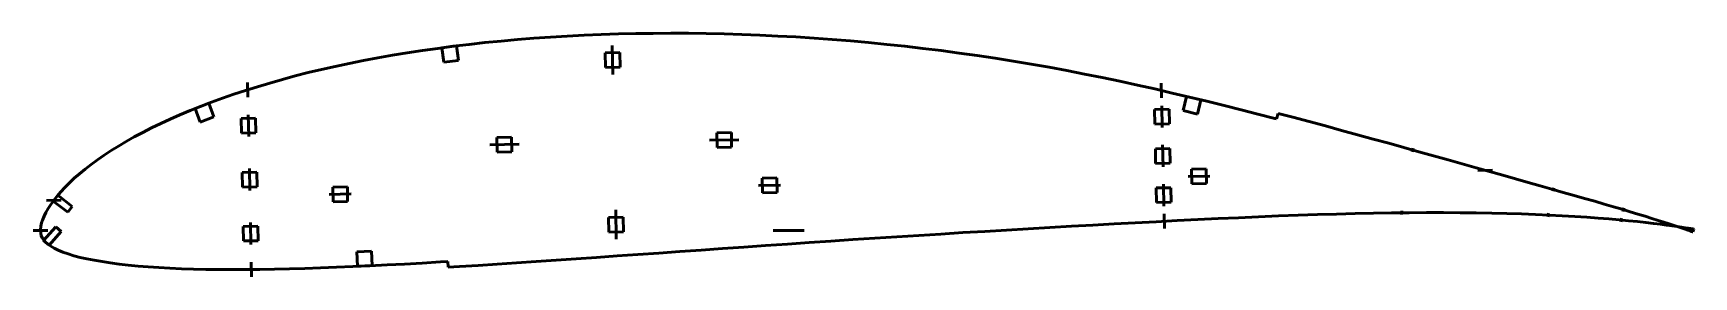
# Model space of a CAD drawing. Header units: metres. Extents: x -159 to 295, y -13 to 54.
import ezdxf

# ---------------------------------------------------------------- set-up
doc = ezdxf.new("R2010")
doc.units = ezdxf.units.M
for name, color, linetype, lineweight in [('FoilLayer', 1, 'Continuous', 50), ('StringerLayer', 1, 'Continuous', 50), ('SubLayer', 1, 'Continuous', 50)]:
    doc.layers.add(name, color=color, linetype=linetype, lineweight=lineweight)

msp = doc.modelspace()

# ---------------------------------------------------------------- linework, layer by layer
at = {"layer": 'FoilLayer'}
for p, q in [((-44.06, 50.41), (-48.32, 49.85)), ((-39.75, 50.93), (-44.06, 50.41)), ((-35.39, 51.42), (-39.75, 50.93)), ((-30.99, 51.86), (-35.39, 51.42)), ((-26.53, 52.25), (-30.99, 51.86)), ((-22.02, 52.61), (-26.53, 52.25)), ((-17.46, 52.93), (-22.02, 52.61)), ((-12.86, 53.21), (-17.46, 52.93)), ((-8.23, 53.45), (-12.86, 53.21)), ((-3.56, 53.64), (-8.23, 53.45)), ((1.15, 53.79), (-3.56, 53.64)), ((5.89, 53.89), (1.15, 53.79)), ((10.67, 53.96), (5.89, 53.89)), ((15.49, 53.99), (10.67, 53.96)), ((20.31, 53.98), (15.49, 53.99)), ((25.16, 53.91), (20.31, 53.98)), ((30.03, 53.8), (25.16, 53.91)), ((34.93, 53.65), (30.03, 53.8)), ((39.85, 53.46), (34.93, 53.65)), ((44.78, 53.23), (39.85, 53.46)), ((49.72, 52.96), (44.78, 53.23)), ((54.67, 52.64), (49.72, 52.96)), ((59.63, 52.27), (54.67, 52.64)), ((64.6, 51.87), (59.63, 52.27)), ((69.57, 51.42), (64.6, 51.87)), ((74.55, 50.93), (69.57, 51.42)), ((79.52, 50.41), (74.55, 50.93)), ((84.48, 49.83), (79.52, 50.41)), ((-72.55, 45.72), (-76.37, 44.91)), ((-68.67, 46.5), (-72.55, 45.72)), ((-64.72, 47.25), (-68.67, 46.5)), ((-60.72, 47.95), (-64.72, 47.25)), ((-56.65, 48.62), (-60.72, 47.95)), ((-52.52, 49.25), (-56.65, 48.62)), ((-48.32, 49.85), (-52.52, 49.25)), ((89.44, 49.22), (84.48, 49.83)), ((94.39, 48.56), (89.44, 49.22)), ((99.33, 47.86), (94.39, 48.56)), ((104.27, 47.12), (99.33, 47.86)), ((109.19, 46.34), (104.27, 47.12)), ((114.09, 45.52), (109.19, 46.34)), ((118.98, 44.66), (114.09, 45.52)), ((-90.85, 41.34), (-94.3, 40.36)), ((-87.34, 42.29), (-90.85, 41.34)), ((-83.76, 43.2), (-87.34, 42.29)), ((-80.1, 44.07), (-83.76, 43.2)), ((-76.37, 44.91), (-80.1, 44.07)), ((123.85, 43.76), (118.98, 44.66)), ((128.71, 42.83), (123.85, 43.76)), ((133.55, 41.86), (128.71, 42.83)), ((138.37, 40.85), (133.55, 41.86)), ((-104.13, 37.28), (-107.24, 36.2)), ((-100.93, 38.34), (-104.13, 37.28)), ((-97.65, 39.36), (-100.93, 38.34)), ((-94.3, 40.36), (-97.65, 39.36)), ((143.16, 39.81), (138.37, 40.85)), ((147.93, 38.73), (143.16, 39.81)), ((152.7, 37.62), (147.93, 38.73)), ((157.45, 36.5), (152.7, 37.62)), ((162.18, 35.36), (157.45, 36.5)), ((-116.09, 32.82), (-118.86, 31.66)), ((-113.22, 33.97), (-116.09, 32.82)), ((-110.27, 35.1), (-113.22, 33.97)), ((-107.24, 36.2), (-110.27, 35.1)), ((166.88, 34.21), (162.18, 35.36)), ((171.53, 33.05), (166.88, 34.21)), ((176.15, 31.88), (171.53, 33.05)), ((180.73, 30.69), (176.15, 31.88)), ((181.64, 32.06), (181.24, 30.56)), ((185.67, 31), (181.64, 32.06)), ((-126.62, 28.06), (-129.04, 26.83)), ((-124.12, 29.28), (-126.62, 28.06)), ((-121.53, 30.48), (-124.12, 29.28)), ((-118.86, 31.66), (-121.53, 30.48)), ((181.24, 30.56), (180.73, 30.69)), ((190.17, 29.8), (185.67, 31)), ((194.62, 28.61), (190.17, 29.8)), ((199.03, 27.41), (194.62, 28.61)), ((203.38, 26.21), (199.03, 27.41)), ((-135.69, 23.11), (-137.71, 21.85)), ((-133.58, 24.35), (-135.69, 23.11)), ((-131.36, 25.6), (-133.58, 24.35)), ((-129.04, 26.83), (-131.36, 25.6)), ((207.69, 25.03), (203.38, 26.21)), ((211.93, 23.86), (207.69, 25.03)), ((216.1, 22.71), (211.93, 23.86)), ((-141.48, 19.3), (-143.21, 18.04)), ((-139.64, 20.58), (-141.48, 19.3)), ((-137.71, 21.85), (-139.64, 20.58)), ((220.19, 21.56), (216.1, 22.71)), ((224.22, 20.43), (220.19, 21.56)), ((228.18, 19.32), (224.22, 20.43)), ((232.06, 18.24), (228.18, 19.32)), ((235.85, 17.17), (232.06, 18.24)), ((-147.79, 14.29), (-149.11, 13.04)), ((-146.37, 15.53), (-147.79, 14.29)), ((-144.85, 16.78), (-146.37, 15.53)), ((-143.21, 18.04), (-144.85, 16.78)), ((239.55, 16.13), (235.85, 17.17)), ((243.16, 15.11), (239.55, 16.13)), ((246.67, 14.12), (243.16, 15.11)), ((250.09, 13.15), (246.67, 14.12)), ((-152.5, 9.39), (-153.42, 8.21)), ((-151.47, 10.58), (-152.5, 9.39)), ((-150.34, 11.8), (-151.47, 10.58)), ((-149.11, 13.04), (-150.34, 11.8)), ((253.41, 12.22), (250.09, 13.15)), ((256.61, 11.31), (253.41, 12.22)), ((259.71, 10.43), (256.61, 11.31)), ((262.69, 9.59), (259.71, 10.43)), ((265.56, 8.77), (262.69, 9.59)), ((-155.55, 4.91), (-156.03, 3.94)), ((-154.94, 5.99), (-155.55, 4.91)), ((-154.24, 7.08), (-154.94, 5.99)), ((-153.42, 8.21), (-154.24, 7.08)), ((197.6, 4.51), (202.73, 4.65)), ((202.73, 4.65), (207.79, 4.75)), ((207.79, 4.75), (212.74, 4.82)), ((212.74, 4.82), (217.57, 4.87)), ((217.57, 4.87), (222.31, 4.9)), ((222.31, 4.9), (226.95, 4.9)), ((226.95, 4.9), (231.47, 4.87)), ((231.47, 4.87), (235.87, 4.81)), ((235.87, 4.81), (240.13, 4.73)), ((240.13, 4.73), (244.27, 4.64)), ((244.27, 4.64), (248.28, 4.52)), ((268.3, 7.99), (265.56, 8.77)), ((270.92, 7.23), (268.3, 7.99)), ((273.42, 6.51), (270.92, 7.23)), ((275.78, 5.81), (273.42, 6.51)), ((278.02, 5.14), (275.78, 5.81)), ((280.13, 4.5), (278.02, 5.14)), ((-157.03, 0.14), (-157.04, -0.01)), ((-156.93, 1.14), (-157.03, 0.14)), ((-156.73, 2.12), (-156.93, 1.14)), ((-156.46, 2.84), (-156.73, 2.12)), ((-156.03, 3.94), (-156.46, 2.84)), ((101.37, -0.23), (107.34, 0.12)), ((107.34, 0.12), (113.28, 0.47)), ((113.28, 0.47), (119.2, 0.82)), ((119.2, 0.82), (125.11, 1.16)), ((125.11, 1.16), (130.98, 1.48)), ((130.98, 1.48), (136.81, 1.79)), ((136.81, 1.79), (142.59, 2.1)), ((142.59, 2.1), (148.33, 2.41)), ((148.33, 2.41), (154.04, 2.71)), ((154.04, 2.71), (159.7, 2.98)), ((159.7, 2.98), (165.3, 3.24)), ((165.3, 3.24), (170.83, 3.5)), ((170.83, 3.5), (176.32, 3.75)), ((176.32, 3.75), (181.75, 3.98)), ((181.75, 3.98), (187.12, 4.17)), ((187.12, 4.17), (192.4, 4.34)), ((192.4, 4.34), (197.6, 4.51)), ((248.28, 4.52), (252.15, 4.38)), ((252.15, 4.38), (255.87, 4.21)), ((255.87, 4.21), (259.44, 4.03)), ((259.44, 4.03), (262.87, 3.84)), ((262.87, 3.84), (266.15, 3.63)), ((266.15, 3.63), (269.26, 3.4)), ((269.26, 3.4), (272.2, 3.16)), ((272.2, 3.16), (274.97, 2.92)), ((274.97, 2.92), (277.58, 2.67)), ((277.58, 2.67), (280.02, 2.43)), ((280.02, 2.43), (282.29, 2.18)), ((282.12, 3.89), (280.13, 4.5)), ((283.96, 3.32), (282.12, 3.89)), ((282.29, 2.18), (284.38, 1.93)), ((285.68, 2.78), (283.96, 3.32)), ((284.38, 1.93), (286.28, 1.69)), ((287.26, 2.27), (285.68, 2.78)), ((286.28, 1.69), (288, 1.46)), ((288.7, 1.8), (287.26, 2.27)), ((288, 1.46), (289.54, 1.25)), ((290.01, 1.37), (288.7, 1.8)), ((289.54, 1.25), (290.9, 1.06)), ((291.18, 0.98), (290.01, 1.37)), ((290.9, 1.06), (292.08, 0.9)), ((292.21, 0.63), (291.18, 0.98)), ((292.08, 0.9), (293.09, 0.75)), ((293.09, 0.33), (292.21, 0.63)), ((293.09, 0.75), (293.91, 0.63)), ((293.82, 0.07), (293.09, 0.33)), ((294.41, -0.13), (293.82, 0.07)), ((293.91, 0.63), (294.56, 0.53)), ((294.56, 0.53), (295.02, 0.45)), ((295.02, 0.45), (295.32, 0.41)), ((295.42, 0.39), (295.2, -0.4)), ((295.32, 0.41), (295.42, 0.39)), ((-157.04, -0.01), (-156.98, -0.83)), ((-156.98, -0.83), (-156.82, -1.41)), ((-156.82, -1.41), (-156.56, -1.98)), ((-156.56, -1.98), (-156.16, -2.58)), ((-156.16, -2.58), (-155.65, -3.17)), ((-155.65, -3.17), (-155.01, -3.75)), ((-155.01, -3.75), (-154.24, -4.31)), ((-154.24, -4.31), (-153.32, -4.85)), ((29.59, -4.95), (35.49, -4.53)), ((35.49, -4.53), (41.42, -4.12)), ((41.42, -4.12), (47.37, -3.72)), ((47.37, -3.72), (53.33, -3.32)), ((53.33, -3.32), (59.3, -2.91)), ((59.3, -2.91), (65.31, -2.5)), ((65.31, -2.5), (71.33, -2.1)), ((71.33, -2.1), (77.35, -1.73)), ((77.35, -1.73), (83.36, -1.35)), ((83.36, -1.35), (89.36, -0.96)), ((89.36, -0.96), (95.37, -0.59)), ((95.37, -0.59), (101.37, -0.23)), ((294.84, -0.28), (294.41, -0.13)), ((295.11, -0.37), (294.84, -0.28)), ((295.2, -0.4), (295.11, -0.37)), ((-153.32, -4.85), (-152.2, -5.38)), ((-152.2, -5.38), (-150.9, -5.9)), ((-150.9, -5.9), (-149.44, -6.41)), ((-149.44, -6.41), (-147.88, -6.9)), ((-147.88, -6.9), (-146.19, -7.35)), ((-146.19, -7.35), (-144.34, -7.77)), ((-144.34, -7.77), (-142.33, -8.16)), ((-142.33, -8.16), (-140.18, -8.53)), ((-140.18, -8.53), (-137.93, -8.89)), ((-137.93, -8.89), (-135.55, -9.2)), ((-57.42, -9.19), (-52.54, -8.91)), ((-52.54, -8.91), (-47.56, -8.61)), ((-47.56, -8.61), (-45.56, -8.49)), ((-45.56, -8.49), (-45.46, -10.04)), ((-32.04, -9.22), (-26.75, -8.86)), ((-26.75, -8.86), (-21.38, -8.49)), ((-21.38, -8.49), (-15.93, -8.13)), ((-15.93, -8.13), (-10.43, -7.76)), ((-10.43, -7.76), (-4.87, -7.38)), ((-4.87, -7.38), (0.75, -6.98)), ((0.75, -6.98), (6.43, -6.57)), ((6.43, -6.57), (12.16, -6.17)), ((12.16, -6.17), (17.94, -5.77)), ((17.94, -5.77), (23.75, -5.37)), ((23.75, -5.37), (29.59, -4.95)), ((-135.55, -9.2), (-133.03, -9.47)), ((-133.03, -9.47), (-130.35, -9.72)), ((-130.35, -9.72), (-127.55, -9.94)), ((-127.55, -9.94), (-124.63, -10.15)), ((-124.63, -10.15), (-121.61, -10.32)), ((-121.61, -10.32), (-118.46, -10.46)), ((-118.46, -10.46), (-115.18, -10.56)), ((-115.18, -10.56), (-111.76, -10.63)), ((-111.76, -10.63), (-108.24, -10.68)), ((-108.24, -10.68), (-104.61, -10.7)), ((-104.61, -10.7), (-100.88, -10.69)), ((-100.88, -10.69), (-97.01, -10.64)), ((-97.01, -10.64), (-93.02, -10.57)), ((-93.02, -10.57), (-88.92, -10.48)), ((-88.92, -10.48), (-84.73, -10.37)), ((-84.73, -10.37), (-80.44, -10.23)), ((-80.44, -10.23), (-76.04, -10.06)), ((-76.04, -10.06), (-71.52, -9.86)), ((-71.52, -9.86), (-66.9, -9.65)), ((-66.9, -9.65), (-62.2, -9.43)), ((-62.2, -9.43), (-57.42, -9.19)), ((-45.46, -10.04), (-42.39, -9.86)), ((-42.39, -9.86), (-37.25, -9.55)), ((-37.25, -9.55), (-32.04, -9.22))]:
    msp.add_line(p, q, dxfattribs=at)
at = {"layer": 'StringerLayer'}
for p, q in [((-43.19, 50.52), (-47.16, 50)), ((-47.16, 50), (-46.64, 46.03)), ((-42.67, 46.56), (-43.19, 50.52)), ((-46.64, 46.03), (-42.67, 46.56)), ((156.62, 36.69), (155.69, 32.8)), ((160.51, 35.76), (156.62, 36.69)), ((-111.01, 34.81), (-114.75, 33.38)), ((-114.75, 33.38), (-113.32, 29.65)), ((-109.58, 31.08), (-111.01, 34.81)), ((155.69, 32.8), (159.58, 31.87)), ((159.58, 31.87), (160.51, 35.76)), ((-113.32, 29.65), (-109.58, 31.08)), ((-152.3, 9.64), (-153.53, 8.07)), ((-148.36, 6.56), (-152.3, 9.64)), ((-153.53, 8.07), (-149.6, 4.98)), ((-149.6, 4.98), (-148.36, 6.56)), ((-152.86, 1.04), (-156.18, -2.7)), ((-151.37, -0.28), (-152.86, 1.04)), ((-156.18, -2.7), (-154.68, -4.02)), ((-154.68, -4.02), (-151.37, -0.28)), ((-66.42, -5.63), (-70.42, -5.8)), ((-70.42, -5.8), (-70.24, -9.8)), ((-66.25, -9.62), (-66.42, -5.63)), ((-70.24, -9.8), (-66.25, -9.62))]:
    msp.add_line(p, q, dxfattribs=at)
at = {"layer": 'SubLayer'}
for p, q in [((-0.55, 50.67), (-0.39, 42.67)), ((1.49, 48.71), (-2.51, 48.62)), ((-2.51, 48.62), (-2.43, 44.63)), ((1.57, 44.71), (1.49, 48.71)), ((-2.43, 44.63), (1.57, 44.71)), ((-100.36, 40.53), (-100.28, 36.53)), ((149.69, 40.31), (149.78, 36.31)), ((151.84, 33.2), (147.84, 33.11)), ((147.84, 33.11), (147.93, 29.11)), ((149.82, 34.15), (149.95, 28.15)), ((151.93, 29.2), (151.84, 33.2)), ((-98.16, 30.73), (-102.16, 30.65)), ((-102.16, 30.65), (-102.07, 26.65)), ((-100.18, 31.69), (-100.05, 25.69)), ((-98.08, 26.73), (-98.16, 30.73)), ((147.93, 29.11), (151.93, 29.2)), ((-102.07, 26.65), (-98.08, 26.73)), ((-34.07, 23.43), (-26.07, 23.59)), ((-28.11, 25.55), (-32.11, 25.47)), ((-32.11, 25.47), (-32.03, 21.47)), ((-28.03, 21.55), (-28.11, 25.55)), ((26.07, 24.68), (34.07, 24.85)), ((32.03, 26.81), (28.03, 26.72)), ((28.03, 26.72), (28.11, 22.72)), ((28.11, 22.72), (32.11, 22.81)), ((32.11, 22.81), (32.03, 26.81)), ((150.05, 23.42), (150.17, 17.42)), ((-32.03, 21.47), (-28.03, 21.55)), ((152.07, 22.46), (148.07, 22.38)), ((148.07, 22.38), (148.15, 18.38)), ((148.15, 18.38), (152.15, 18.46)), ((152.15, 18.46), (152.07, 22.46)), ((218.31, 21.57), (218.58, 22.53)), ((-97.85, 15.97), (-101.85, 15.89)), ((-101.85, 15.89), (-101.77, 11.89)), ((-99.87, 16.93), (-99.75, 10.93)), ((-97.77, 11.97), (-97.85, 15.97)), ((44.45, 14.42), (40.45, 14.34)), ((40.45, 14.34), (40.54, 10.34)), ((44.54, 10.42), (44.45, 14.42)), ((157.01, 14.77), (163.01, 14.89)), ((161.97, 16.87), (157.97, 16.79)), ((157.97, 16.79), (158.05, 12.79)), ((162.05, 12.87), (161.97, 16.87)), ((236.35, 16.43), (240.35, 16.51)), ((-101.77, 11.89), (-97.77, 11.97)), ((-78.02, 9.86), (-72.02, 9.99)), ((-73.06, 11.97), (-77.06, 11.88)), ((-77.06, 11.88), (-76.98, 7.88)), ((-72.98, 7.97), (-73.06, 11.97)), ((39.49, 12.32), (45.49, 12.44)), ((40.54, 10.34), (44.54, 10.42)), ((152.29, 11.72), (148.29, 11.64)), ((148.29, 11.64), (148.38, 7.64)), ((150.27, 12.68), (150.4, 6.68)), ((152.38, 7.72), (152.29, 11.72)), ((158.05, 12.79), (162.05, 12.87)), ((256.81, 10.74), (257.09, 11.7)), ((-155.36, 8.25), (-151.36, 8.33)), ((-76.98, 7.88), (-72.98, 7.97)), ((0.55, -2.39), (0.39, 5.61)), ((148.38, 7.64), (152.38, 7.72)), ((215.46, 4.35), (215.52, 5.35)), ((255.51, 3.72), (255.62, 4.72)), ((276.03, 5.21), (276.31, 6.17)), ((-159.03, 0), (-155.03, 0)), ((-97.54, 1.21), (-101.54, 1.13)), ((-101.54, 1.13), (-101.46, -2.87)), ((-99.56, 2.17), (-99.44, -3.83)), ((-97.46, -2.79), (-97.54, 1.21)), ((2.43, 3.65), (-1.57, 3.57)), ((-1.57, 3.57), (-1.49, -0.43)), ((2.51, -0.35), (2.43, 3.65)), ((43.44, 0), (51.98, 0)), ((150.44, 4.52), (150.53, 0.52)), ((275.48, 2.37), (275.62, 3.36)), ((-101.46, -2.87), (-97.46, -2.79)), ((-1.49, -0.43), (2.51, -0.35)), ((-99.34, -8.67), (-99.25, -12.67))]:
    msp.add_line(p, q, dxfattribs=at)

doc.saveas('drawing.dxf')
